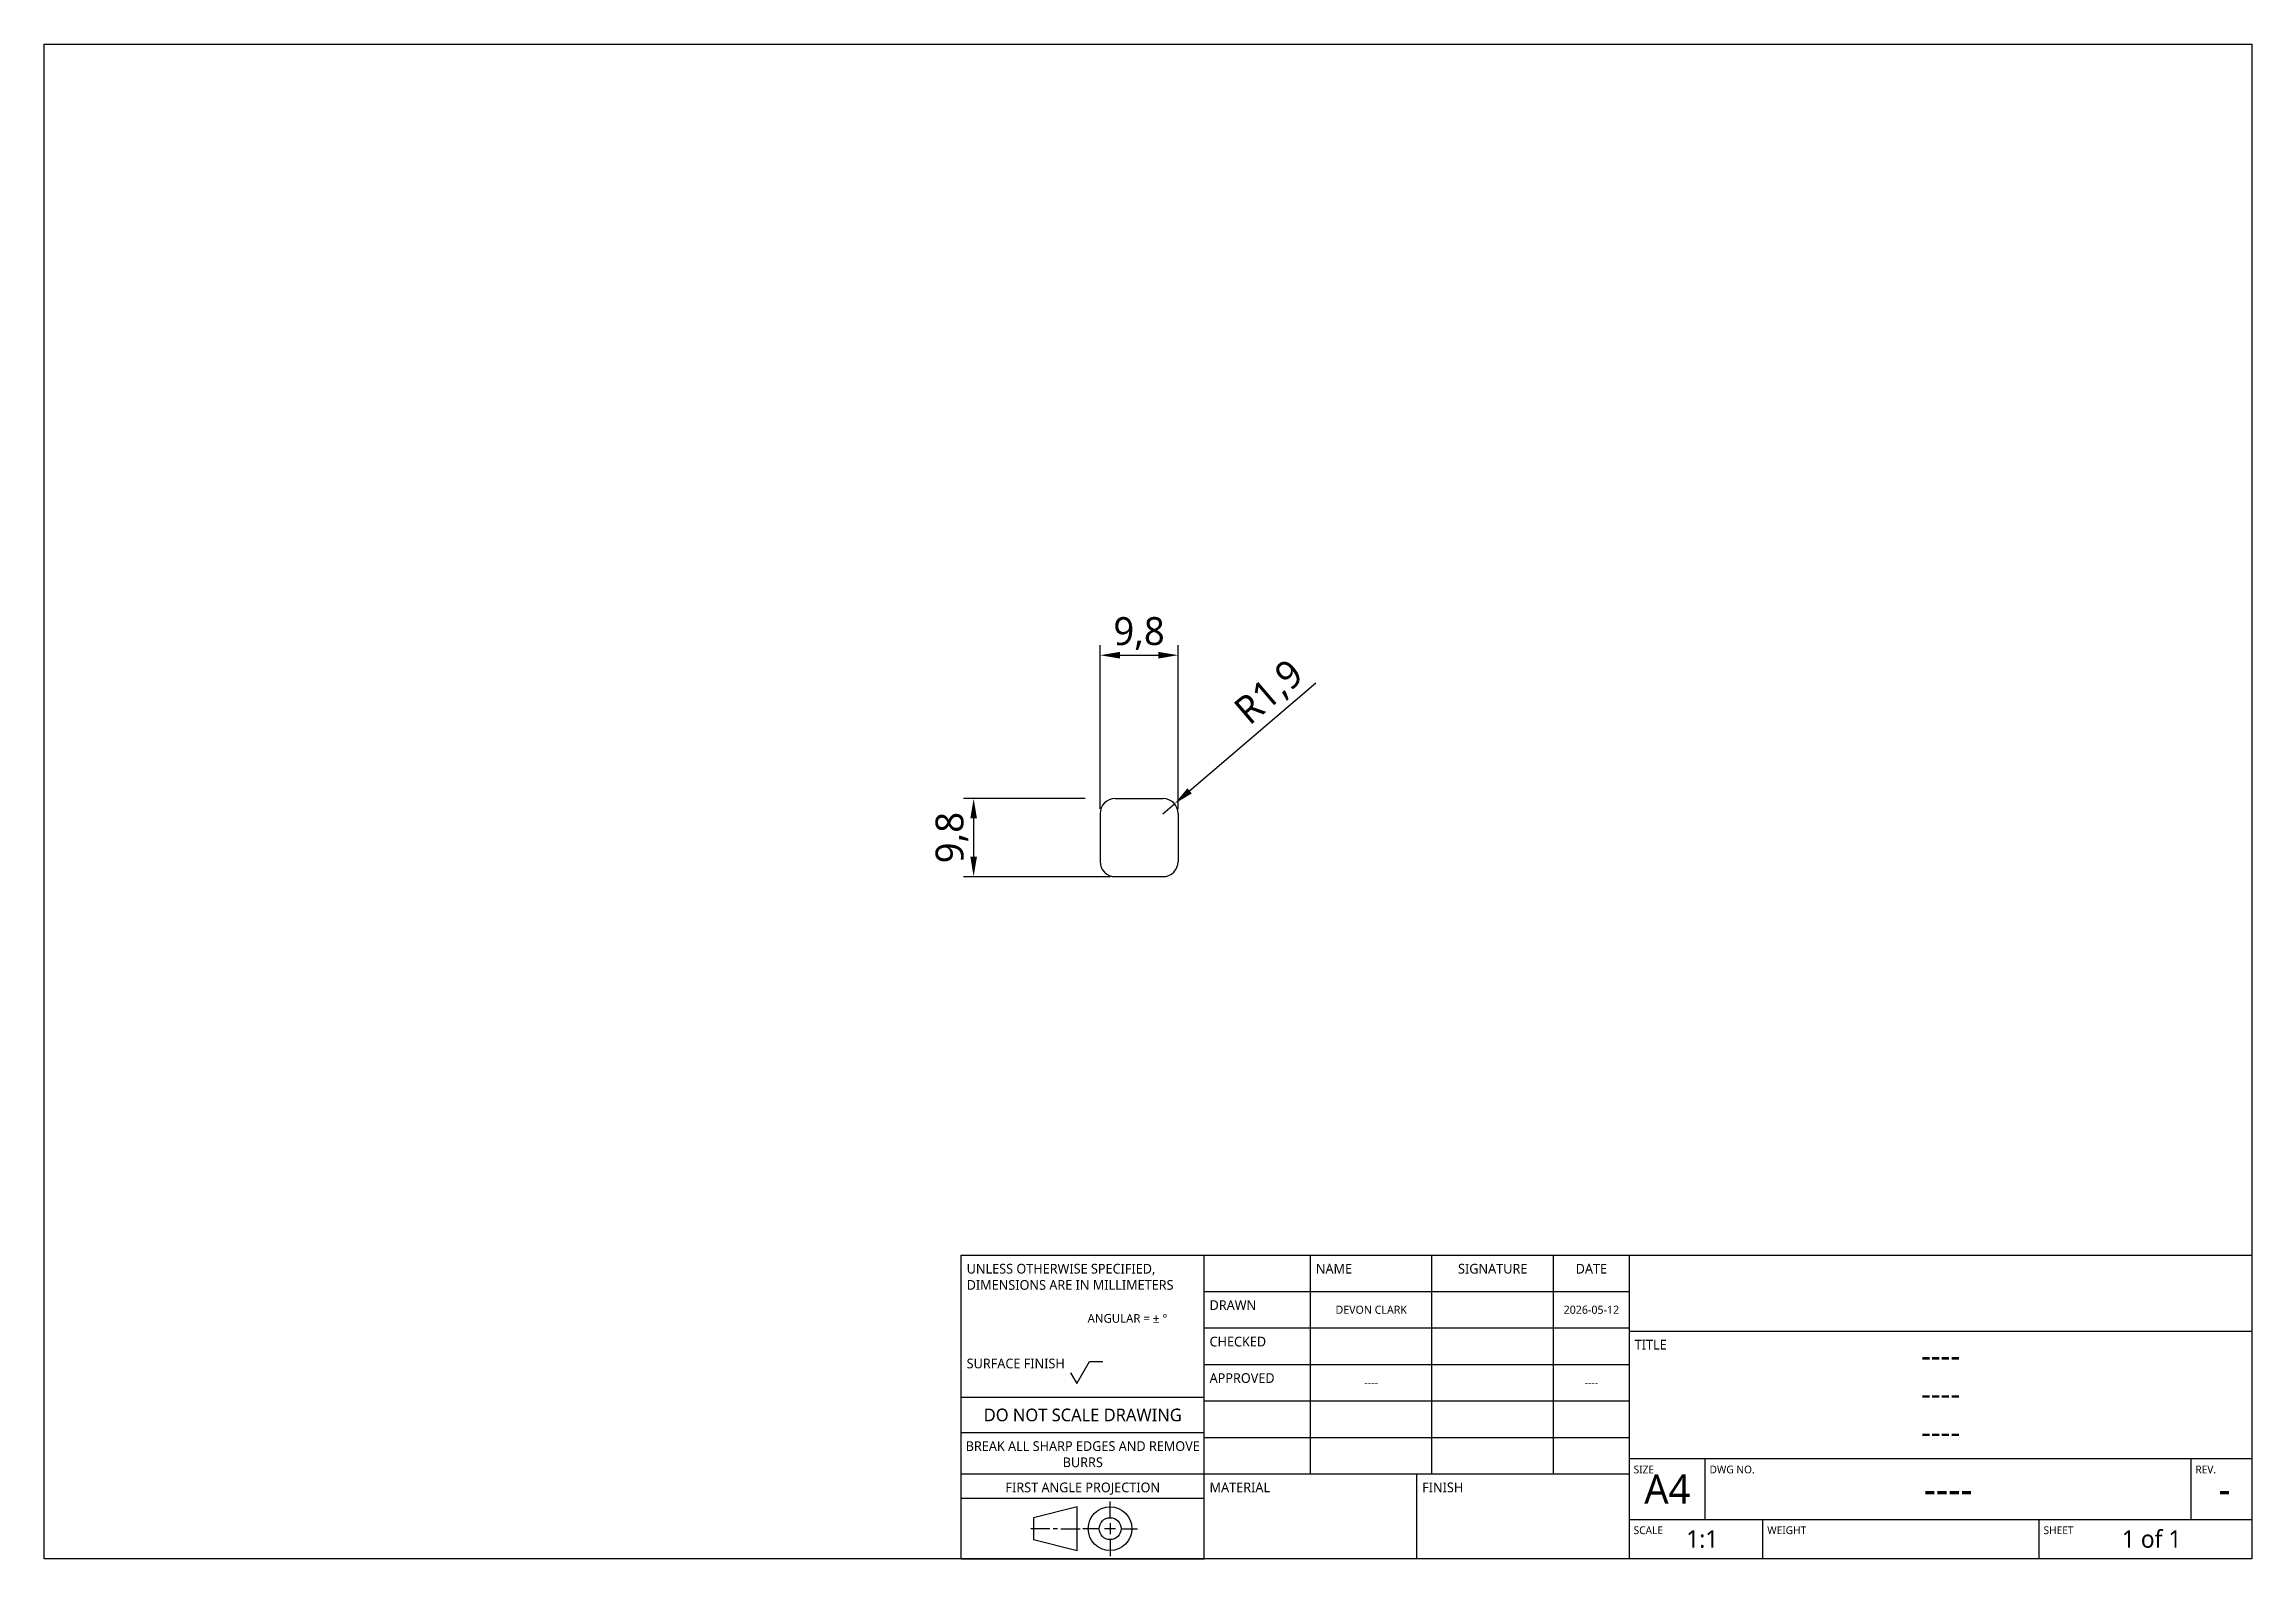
# Model space of a CAD drawing. Extents: x 20 to 297, y 10 to 200.
import ezdxf

# ---------------------------------------------------------------- set-up
doc = ezdxf.new("R2010")
doc.units = 0
doc.header["$LTSCALE"] = 12.7
doc.header["$MEASUREMENT"] = 0
doc.header["$PDMODE"] = 33
doc.header["$PDSIZE"] = 1
doc.layers.get('DEFPOINTS').update_dxf_attribs({"linetype": 'CONTINUOUS'})
for name, color, linetype in [('ANNOTATION_TEXT', 7, 'CONTINUOUS'), ('BORDER_FRAME', 7, 'CONTINUOUS'), ('TITLE_BLOCK', 7, 'CONTINUOUS'), ('VISIBLE', 7, 'CONTINUOUS')]:
    doc.layers.add(name, color=color, linetype=linetype)
doc.styles.add('ONSHAPE-STANDARD', font='NotoSans-Regular.ttf')
doc.styles.add('ONSHAPE-STANDARD-DIMENSION', font='')
doc.styles.add('ONSHAPE-STANDARD-FIELDS', font='')
doc.styles.get('ONSHAPE-STANDARD-DIMENSION').set_extended_font_data('Noto Sans')
doc.styles.get('ONSHAPE-STANDARD-FIELDS').set_extended_font_data('Noto Sans')
doc.dimstyles.new('ONSHAPE-ISO-25$0', dxfattribs={"dimtxt": 3.5, "dimasz": 2.5, "dimexe": 1.25, "dimexo": 0.625, "dimtad": 1, "dimtxsty": 'ONSHAPE-STANDARD-DIMENSION', "dimcen": 2.5, "dimclrd": 7, "dimclre": 7, "dimclrt": 7, "dimadec": 1, "dimazin": 3, "dimtfac": 1, "dimtmove": 0, "dimatfit": 3})
doc.dimstyles.new('ONSHAPE-ISO-25$4', dxfattribs={"dimtxt": 3.5, "dimasz": 2.5, "dimexe": 1.25, "dimexo": 0.625, "dimtad": 1, "dimtxsty": 'ONSHAPE-STANDARD-DIMENSION', "dimcen": 0, "dimclrd": 7, "dimclre": 7, "dimclrt": 7, "dimadec": 1, "dimazin": 3, "dimtfac": 1, "dimtmove": 0, "dimatfit": 3})

# ---------------------------------------------------------------- blocks, each defined once
blk = doc.blocks.new('*D1')
at = {"layer": 'ANNOTATION_TEXT', "color": 7}
for p, q in [((152.48, 104.1), (152.48, 124.6)), ((154.98, 123.35), (159.78, 123.35)), ((162.28, 104.1), (162.28, 124.6))]:
    blk.add_line(p, q, dxfattribs=at)
for points in [[(154.98, 123.77), (154.98, 122.93), (152.48, 123.35)], [(159.78, 122.93), (159.78, 123.77), (162.28, 123.35)]]:
    blk.add_solid(points, dxfattribs=at)
at = {"layer": 'DEFPOINTS', "color": 0}
for p in [(162.28, 123.35), (162.28, 123.35), (152.48, 103.47), (162.28, 103.47)]:
    blk.add_point(p, dxfattribs=at)
at = {"layer": 'ANNOTATION_TEXT', "color": 7, "insert": (157.38, 126.06), "char_height": 3.5, "attachment_point": 5, "style": 'ONSHAPE-STANDARD-DIMENSION'}
blk.add_mtext('9,8', dxfattribs=at)
blk = doc.blocks.new('*D2')
at = {"layer": 'ANNOTATION_TEXT', "color": 7}
for p, q in [((163.72, 106.34), (179.55, 119.9)), ((160.38, 103.47), (161.83, 104.71))]:
    blk.add_line(p, q, dxfattribs=at)
blk.add_solid([(163.45, 106.65), (164, 106.02), (161.83, 104.71)], dxfattribs=at)
at = {"layer": 'DEFPOINTS', "color": 0}
for p in [(160.38, 103.47), (161.83, 104.71)]:
    blk.add_point(p, dxfattribs=at)
at = {"layer": 'ANNOTATION_TEXT', "color": 7, "insert": (173.82, 118.55), "char_height": 3.5, "attachment_point": 5, "rotation": 40.5964, "style": 'ONSHAPE-STANDARD-DIMENSION'}
blk.add_mtext('R1,9', dxfattribs=at)
blk = doc.blocks.new('*D3')
at = {"layer": 'ANNOTATION_TEXT', "color": 7}
for p, q in [((150.61, 105.37), (135.37, 105.37)), ((136.62, 102.87), (136.62, 98.07)), ((153.76, 95.57), (135.37, 95.57))]:
    blk.add_line(p, q, dxfattribs=at)
for points in [[(137.04, 102.87), (136.21, 102.87), (136.62, 105.37)], [(136.21, 98.07), (137.04, 98.07), (136.62, 95.57)]]:
    blk.add_solid(points, dxfattribs=at)
at = {"layer": 'DEFPOINTS', "color": 0}
for p in [(154.38, 105.37), (136.62, 95.57), (136.62, 95.57), (154.38, 95.57)]:
    blk.add_point(p, dxfattribs=at)
at = {"layer": 'ANNOTATION_TEXT', "color": 7, "insert": (133.91, 100.47), "char_height": 3.5, "attachment_point": 5, "rotation": 90, "style": 'ONSHAPE-STANDARD-DIMENSION'}
blk.add_mtext('9,8', dxfattribs=at)

msp = doc.modelspace()

# ---------------------------------------------------------------- linework, layer by layer
at = {"layer": 'BORDER_FRAME'}
for p, q in [((20, 10), (20, 200)), ((20, 200), (297, 200)), ((297, 200), (297, 10)), ((297, 10), (20, 10))]:
    msp.add_line(p, q, dxfattribs=at)
at = {"layer": 'TITLE_BLOCK'}
for p, q in [((135.075, 10), (135.075, 48.1)), ((135.075, 48.1), (165.555, 48.1)), ((165.555, 10), (165.555, 48.1)), ((165.555, 48.1), (218.895, 48.1)), ((178.89, 20.668), (178.89, 48.1)), ((194.13, 20.668), (194.13, 48.1)), ((209.37, 20.668), (209.37, 48.1)), ((218.895, 10), (218.895, 48.1)), ((218.895, 48.1), (297, 48.1)), ((165.555, 43.528), (218.895, 43.528)), ((165.555, 38.956), (218.895, 38.956)), ((218.895, 38.575), (297, 38.575)), ((148.791, 33.317), (149.553, 31.997)), ((149.553, 31.997), (151.153, 34.769)), ((151.153, 34.769), (152.83, 34.769)), ((165.555, 34.384), (218.895, 34.384)), ((135.075, 30.269), (165.555, 30.269)), ((165.555, 29.812), (218.895, 29.812)), ((135.075, 25.85), (165.555, 25.85)), ((165.555, 25.24), (218.895, 25.24)), ((218.895, 22.573), (297, 22.573)), ((228.42, 14.953), (228.42, 22.573)), ((289.38, 14.953), (289.38, 22.573)), ((135.075, 20.668), (165.555, 20.668)), ((165.555, 20.668), (218.895, 20.668)), ((192.225, 10), (192.225, 20.668)), ((135.075, 17.62), (165.555, 17.62)), ((153.744, 15.151), (153.744, 17.209)), ((149.629, 16.523), (144.143, 15.151)), ((144.143, 15.151), (144.143, 12.408)), ((149.629, 11.036), (149.629, 16.523)), ((153.744, 14.465), (153.744, 13.094)), ((218.895, 14.953), (297, 14.953)), ((235.659, 10), (235.659, 14.953)), ((270.33, 10), (270.33, 14.953)), ((146.2, 13.78), (143.8, 13.78)), ((144.143, 12.408), (149.629, 11.036)), ((147.16, 13.78), (146.612, 13.78)), ((147.572, 13.78), (149.972, 13.78)), ((152.372, 13.78), (150.315, 13.78)), ((154.43, 13.78), (153.058, 13.78)), ((153.744, 12.408), (153.744, 10.351)), ((155.116, 13.78), (157.173, 13.78)), ((135.075, 10), (165.555, 10))]:
    msp.add_line(p, q, dxfattribs=at)
for radius in [2.743, 1.372]:
    msp.add_circle((153.744, 13.78), radius, dxfattribs=at)
at = {"layer": 'VISIBLE'}
for p, q in [((154.384, 105.372), (160.384, 105.372)), ((152.484, 103.472), (152.484, 97.472)), ((162.284, 103.472), (162.284, 97.472)), ((154.384, 95.572), (160.384, 95.572))]:
    msp.add_line(p, q, dxfattribs=at)
for centre, start, end in [((154.384, 103.472), 90, 180), ((160.384, 103.472), 0, 90), ((154.384, 97.472), 180, 270), ((160.384, 97.472), 270, 0)]:
    msp.add_arc(centre, 1.9, start, end, dxfattribs=at)

# ---------------------------------------------------------------- texts
at = {"layer": 'TITLE_BLOCK'}
for s, insert, char_height, width, attachment_point, style in [('UNLESS OTHERWISE SPECIFIED, DIMENSIONS ARE IN MILLIMETERS', (135.746, 47.003), 1.2192, 29.8704, 1, 'ONSHAPE-STANDARD'), ('NAME', (179.561, 47.003), 1.2192, 14.9352, 1, 'ONSHAPE-STANDARD'), ('SIGNATURE', (201.75, 47.003), 1.2192, 14.9352, 2, 'ONSHAPE-STANDARD'), ('DATE', (214.132, 47.003), 1.2192, 9.3345, 2, 'ONSHAPE-STANDARD'), ('DRAWN', (166.226, 42.431), 1.2192, 13.0683, 1, 'ONSHAPE-STANDARD'), ('DEVON CLARK', (186.51, 41.242), 1.02413, 15.24, 5, 'ONSHAPE-STANDARD-FIELDS'), ('2026-05-12', (214.132, 41.242), 1.0241, 9.525, 5, 'ONSHAPE-STANDARD-FIELDS'), ('^JANGULAR = ± °^J', (150.919, 42.54), 1.09728, 14.9352, 1, 'ONSHAPE-STANDARD'), ('CHECKED', (166.226, 37.859), 1.2192, 13.0683, 1, 'ONSHAPE-STANDARD'), ('TITLE', (219.566, 37.478), 1.2192, 9.3345, 1, 'ONSHAPE-STANDARD'), ('SURFACE FINISH', (135.746, 35.116), 1.2192, 14.9352, 1, 'ONSHAPE-STANDARD'), ('APPROVED', (166.226, 33.287), 1.2192, 13.0683, 1, 'ONSHAPE-STANDARD'), ('----', (257.947, 35.527), 2.9261, 70.485, 5, 'ONSHAPE-STANDARD-FIELDS'), ('----', (186.51, 32.098), 1.0241, 15.24, 5, 'ONSHAPE-STANDARD-FIELDS'), ('----', (214.132, 32.098), 1.0241, 9.525, 5, 'ONSHAPE-STANDARD-FIELDS'), ('----', (257.947, 30.726), 2.9261, 70.485, 5, 'ONSHAPE-STANDARD-FIELDS'), ('DO NOT SCALE DRAWING', (150.315, 28.843), 1.58496, 29.8704, 2, 'ONSHAPE-STANDARD'), ('----', (257.947, 25.926), 2.9261, 70.485, 5, 'ONSHAPE-STANDARD-FIELDS'), ('BREAK ALL SHARP EDGES AND REMOVE BURRS', (150.315, 24.752), 1.2192, 29.8704, 2, 'ONSHAPE-STANDARD'), ('FIRST ANGLE PROJECTION', (150.315, 19.571), 1.2192, 29.8704, 2, 'ONSHAPE-STANDARD'), ('MATERIAL', (166.226, 19.571), 1.2192, 26.1366, 1, 'ONSHAPE-STANDARD'), ('FINISH', (192.896, 19.571), 1.2192, 26.1366, 1, 'ONSHAPE-STANDARD'), ('SIZE', (219.431, 21.695), 0.9754, 9.3345, 1, 'ONSHAPE-STANDARD'), ('A4', (223.657, 18.763), 3.6576, 9.525, 5, 'ONSHAPE-STANDARD-FIELDS'), ('DWG NO.', (228.956, 21.695), 0.9754, 59.7408, 1, 'ONSHAPE-STANDARD'), ('REV.', (289.916, 21.695), 0.9754, 7.4676, 1, 'ONSHAPE-STANDARD'), ('----', (258.9, 18.763), 3.6576, 60.96, 5, 'ONSHAPE-STANDARD-FIELDS'), ('-', (293.571, 18.763), 3.658, 6.858, 5, 'ONSHAPE-STANDARD-FIELDS'), ('SCALE', (219.431, 14.075), 0.9754, 16.42872, 1, 'ONSHAPE-STANDARD'), ('WEIGHT', (236.195, 14.075), 0.9754, 33.97758, 1, 'ONSHAPE-STANDARD'), ('SHEET', (270.866, 14.075), 0.9754, 26.1366, 1, 'ONSHAPE-STANDARD'), ('1:1', (228.039, 12.476), 2.1946, 15.24, 5, 'ONSHAPE-STANDARD-FIELDS'), ('1 of 1', (284.427, 12.476), 2.1946, 25.146, 5, 'ONSHAPE-STANDARD-FIELDS')]:
    msp.add_mtext(s, dxfattribs=dict(at, insert=insert, char_height=char_height, width=width, attachment_point=attachment_point, style=style))

# ---------------------------------------------------------------- dimensions: what is measured, and where the dimension line sits
at = {"layer": 'ANNOTATION_TEXT'}
dim = msp.add_linear_dim(base=(162.284, 123.351), p1=(152.484, 103.472, 1.5), p2=(162.284, 103.472, 1.5), dimstyle='ONSHAPE-ISO-25$0', override={"dimscale": 1, "dimlfac": 1, "dimlunit": 2, "dimpost": '', "dimtp": 0, "dimtm": 0}, dxfattribs=at)
dim.commit()
dim.dimension.update_dxf_attribs({"geometry": '*D1', "text_midpoint": (157.384, 123.351), "dimtype": 160})
dim = msp.add_radius_dim(center=(160.384, 103.472, 1.5), mpoint=(161.826, 104.708, 1.5), dimstyle='ONSHAPE-ISO-25$4', override={"dimscale": 1, "dimexe": 0.497418, "dimlfac": 1, "dimlunit": 2, "dimpost": 'R<>', "dimse1": 0, "dimtp": 0, "dimtm": 0, "dimtofl": 1, "dimtmove": 0, "dimatfit": 0}, dxfattribs=at)
dim.commit()
dim.dimension.update_dxf_attribs({"geometry": '*D2', "text_midpoint": (175.582, 116.497), "dimtype": 164})
dim = msp.add_linear_dim(base=(136.622, 95.572), p1=(154.384, 105.372, 1.5), p2=(154.384, 95.572, 1.5), angle=90, dimstyle='ONSHAPE-ISO-25$0', override={"dimscale": 1, "dimlfac": 1, "dimlunit": 2, "dimpost": '', "dimtp": 0, "dimtm": 0}, dxfattribs=at)
dim.commit()
dim.dimension.update_dxf_attribs({"geometry": '*D3', "text_midpoint": (136.622, 100.472), "dimtype": 160})

doc.saveas('drawing.dxf')
